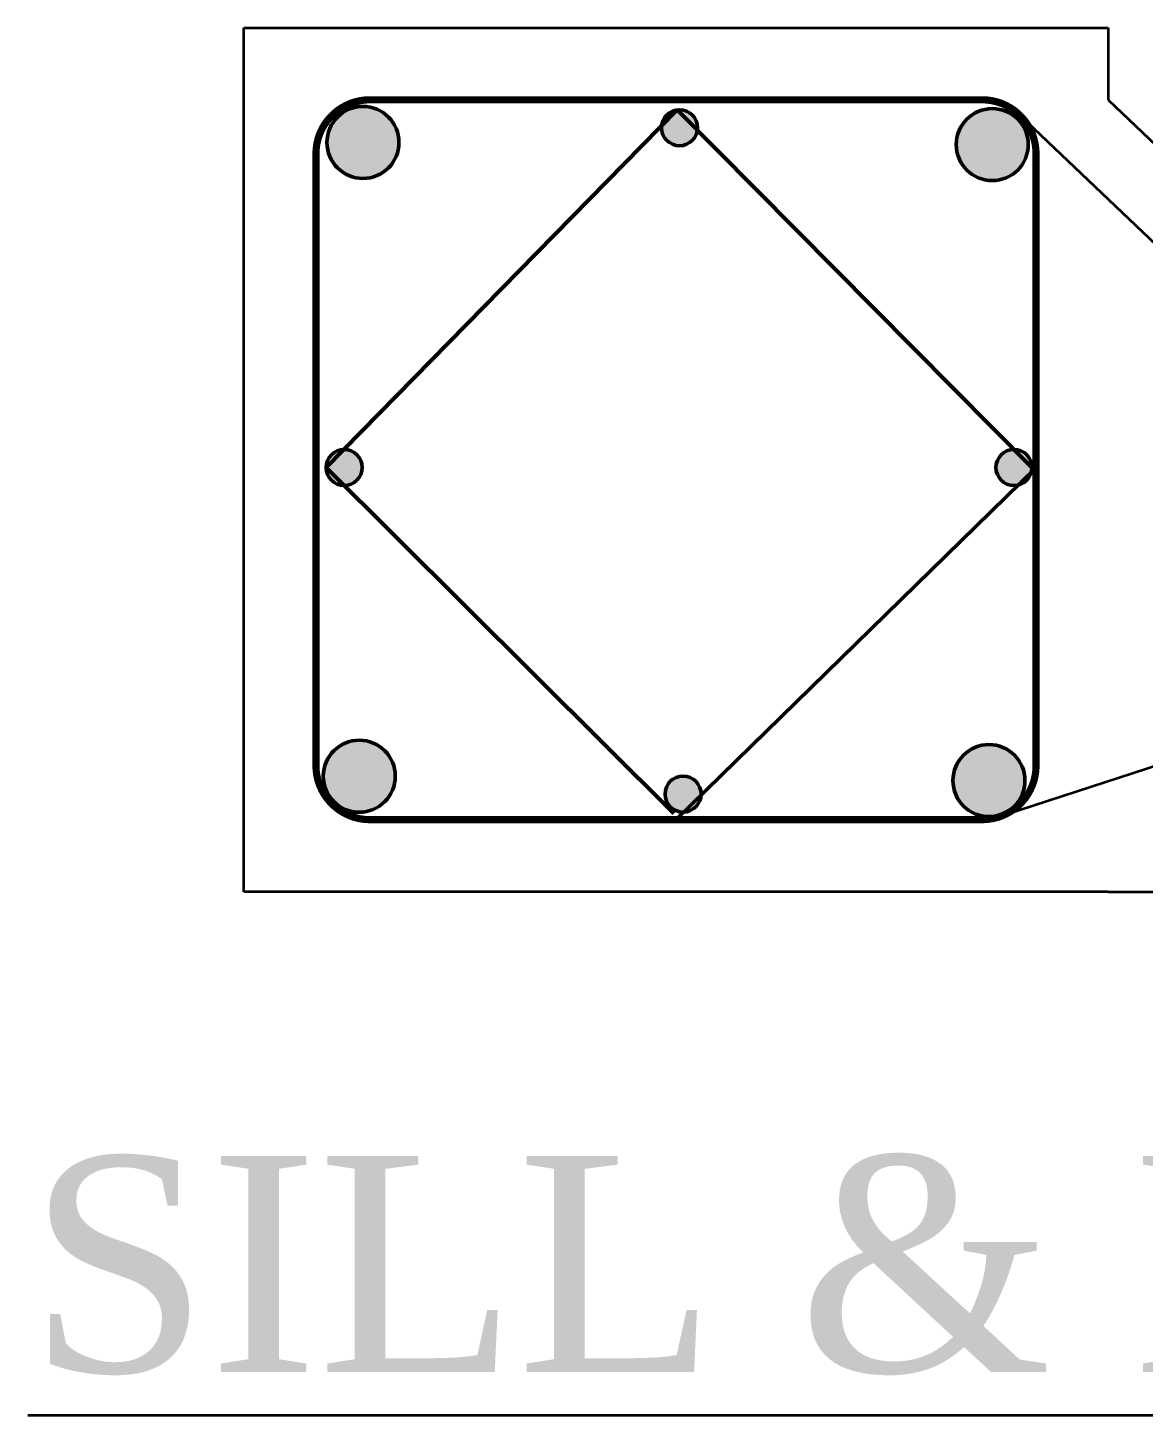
# Model space of a CAD drawing. Header units: inches. Extents: x -4597 to 93300, y -11124 to 5932.
# Drawn here: x -505.5 to -443.6, y -10394.4 to -10317.3 of the extents above; entities that cross this region are included whole.
import ezdxf

# ---------------------------------------------------------------- set-up
doc = ezdxf.new("R2010")
doc.units = ezdxf.units.IN
doc.header["$LTSCALE"] = 0.5
doc.header["$MEASUREMENT"] = 0
doc.layers.add('COLUMN', color=8, linetype='Continuous', lineweight=50)
doc.layers.add('TRENCH', color=1, linetype='Continuous', lineweight=35)
doc.styles.add('Times', font='times.ttf')

# ---------------------------------------------------------------- blocks, each defined once
blk = doc.blocks.new('sill and lintel detail')
at = {"layer": 'COLUMN'}
for points in [[(70563.441, -69723.102, 1), (70564.441, -69723.102, 1)], [(70568.087, -69722.897, 1), (70568.587, -69722.897, 1)], [(70573.18, -69723.132, -1), (70572.18, -69723.132, -1)], [(70563.431, -69727.616, 1), (70563.931, -69727.616, 1)], [(70572.731, -69727.616, 1), (70573.231, -69727.616, 1)], [(70563.39, -69731.905, 1), (70564.39, -69731.905, 1)], [(70573.134, -69731.966, -1), (70572.134, -69731.966, -1)], [(70568.136, -69732.153, 1), (70568.636, -69732.153, 1)]]:
    blk.add_hatch(color=256, dxfattribs=at).paths.add_polyline_path(points)
for p, q in [((70574.288, -69722.509), (70576.386, -69724.509)), ((70573.069, -69722.728), (70577.716, -69727.158)), ((70572.852, -69732.44), (70577.716, -69730.859)), ((70574.288, -69733.509), (70611.267, -69733.509))]:
    blk.add_line(p, q)
for p, q in [((70563.431, -69727.616), (70568.306, -69722.649)), ((70568.306, -69722.649), (70573.231, -69727.616)), ((70568.257, -69732.421), (70563.431, -69727.616)), ((70573.288, -69727.616), (70568.288, -69732.509))]:
    blk.add_line(p, q, dxfattribs=at)
at = {"layer": 'COLUMN', "const_width": 0.1}
blk.add_lwpolyline([(70564.038, -69722.509), (70572.538, -69722.509, -0.414214), (70573.288, -69723.259), (70573.288, -69731.759, -0.414214), (70572.538, -69732.509), (70564.038, -69732.509, -0.414214), (70563.288, -69731.759), (70563.288, -69723.259, -0.414214)], format="xyb", close=True, dxfattribs=at)
at = {"layer": 'COLUMN'}
for centre, radius in [((70563.941, -69723.102), 0.5), ((70568.337, -69722.897), 0.25), ((70572.68, -69723.132), 0.5), ((70563.681, -69727.616), 0.25), ((70572.981, -69727.616), 0.25), ((70563.89, -69731.905), 0.5), ((70572.634, -69731.966), 0.5), ((70568.386, -69732.153), 0.25)]:
    blk.add_circle(centre, radius, dxfattribs=at)
at = {"layer": 'TRENCH'}
for p, q in [((70562.288, -69733.509), (70562.288, -69721.509)), ((70562.288, -69721.509), (70574.288, -69721.509)), ((70574.288, -69721.509), (70574.288, -69722.509)), ((70574.288, -69733.509), (70562.288, -69733.509))]:
    blk.add_line(p, q, dxfattribs=at)
at = {"style": 'Times'}
blk.add_text('%%USILL & LINTEL BAND DETAIL', height=3, dxfattribs=at).set_placement((70559.286, -69740.182))

msp = doc.modelspace()

# ---------------------------------------------------------------- block references
at = {"layer": 'TRENCH', "xscale": 4, "yscale": 4, "zscale": 4}
msp.add_blockref('sill and lintel detail', (-282742.67, 268568.75), dxfattribs=at)

doc.saveas('drawing.dxf')
